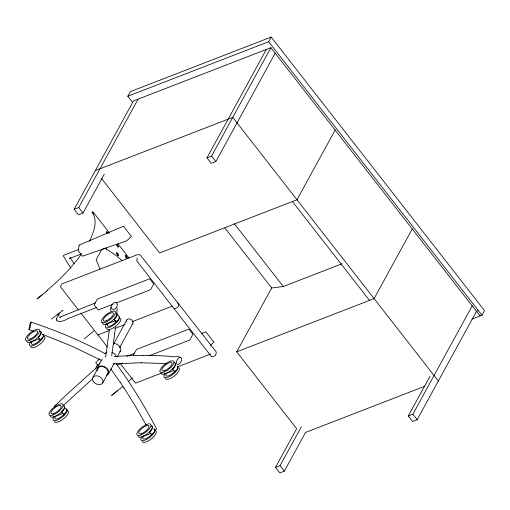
<?xml version="1.0" encoding="UTF-8"?>
<svg xmlns="http://www.w3.org/2000/svg" width="510" height="510" viewBox="0 0 510 510"><rect width="100%" height="100%" fill="white"/><g stroke="black" fill="none" stroke-linecap="round" stroke-linejoin="round"><path stroke-width="0.76" d="M96.307 307.594L67.849 318.616C62.551 322.358 51.274 323.863 59.402 313.886M110.95 310.947C109.261 307.179 114.801 298.203 117.383 304.336C117.733 307.823 112.398 312.324 111.148 307.358M117.185 307.957L116.701 314.766M109.267 330.321L105.646 357.268M115.477 327.656L111.69 355.744M95.727 368.539L96.613 366.237L98.57 364.025M54.168 407.503L54.838 405.883L67.804 393.567L97.072 367.181M89.422 241.268C93.611 232.534 98.36 221.091 92.119 212.173L92.992 211.835L109.567 233.089M70.125 257.85L69.564 258.506L81.683 253.808M132.702 102.523L127.806 96.25L130.337 91.628L271.192 37.071L484.5 310.596L481.969 315.218L471.96 319.094M104.34 174.108L83.034 213.014L78.457 214.786L74.173 209.298L133.512 100.903L270.899 47.691L480.095 315.945M74.173 209.298L78.75 207.519L138.095 99.131M41.782 337.888L40.449 340.317L38.301 337.569L39.633 335.134M64.961 413.119L63.967 414.942L61.818 412.195L63.151 409.759M117.319 320.395L116.325 322.218L114.176 319.47L115.509 317.035M127.806 96.25L268.662 41.693L271.192 37.071M275.183 53.18L215.838 161.574L211.261 163.347L206.977 157.858L266.322 49.464M206.977 157.858L211.554 156.079L270.899 47.691M97.391 367.799L102.191 359.021M92.909 377.451L98.003 368.143M113.456 344.333L126.811 319.942M119.525 347.769L132.88 323.372M102.669 382.972A5.604 4.01 28.7 0 0 97.098 375.832A5.604 4.01 28.7 0 0 93.598 381.837A5.604 4.01 28.7 0 0 102.669 382.972L107.763 373.664M117.172 356.962L120.43 351.02M108.381 374.015L114.291 363.216M133.391 355.145L136.527 349.42L188.923 329.122L192.946 334.279L189.809 340.004L149.22 355.725M175.529 370.776L174.86 371.988L172.718 369.24L174.05 366.805M152.458 433.768L151.789 434.985L149.647 432.231L150.979 429.803M335.147 130.075L296.998 199.754L159.611 252.973L101.598 178.576M424.868 386.223L305.535 432.442L284.344 471.157L279.76 472.929L275.483 467.434L296.673 428.725L236.71 351.83L271.677 287.959L283.299 286.512L341.968 263.785M275.483 467.434L280.06 465.662L301.359 426.755M412.246 228.939L374.098 298.618L236.71 351.83M478.367 310.596L476.493 311.323L417.148 419.717L412.571 421.489L408.287 415.994L429.968 376.393M408.287 415.994L412.864 414.222L472.209 305.834M116.019 363.451C131.172 384.24 144.687 406.215 156.646 428.993L154.74 430.682M81.256 254.267C71.566 267.948 59.536 279.818 46.837 290.7M99.59 358.842L95.746 362.769L97.601 365.147M132.415 377.935L128.443 381.55M63.667 405.252L92.489 378.828M210.158 345.493L213.875 342.153L205.836 331.838L201.469 333.706M93.795 330.875L84.367 338.831M47.615 290.4L37.026 298.943L42.336 294.691M122.674 386.656L111.218 395.531M112.092 395.193L117.396 390.94M61.64 316.417L95.498 302.902M61.85 316.296L59.555 317.277L60.473 317.398M54.838 405.883L55.462 405.794M95.364 170.582L232.751 117.37L438.345 381.002M78.948 249.364L63.858 255.21L63.297 255.867L70.75 268.107M62.252 310.469L63.03 310.169L51.567 319.05M112.933 304.266L98.175 309.984L94.152 304.827L97.289 299.102L149.685 278.804L153.708 283.962L150.571 289.686L116.624 302.838M29.72 342.554L39.652 338.71M105.595 324.456L115.528 320.611M97.958 334.955L109.65 330.423M114.769 328.446L125.001 324.481M132.364 321.625L172.323 306.153M126.709 356.331L134.742 353.22M117.306 364.975L122.413 362.999M161.307 373.161L135.539 383.144L119.92 363.12M177.505 366.888L210.643 354.055M53.238 417.18L63.17 413.336M164.137 374.225L174.063 370.381M141.06 437.223L150.992 433.372M105.538 353.844C81.619 341.228 56.667 330.55 30.97 322.11L29.605 324.717L28.981 329.594L33.207 331.092M29.07 329.702L30.574 326.553L30.97 322.11M114.329 356.554C132.982 355.17 151.738 354.954 170.397 356.356C173.476 357.752 182.905 354.526 181.707 360.487C176.677 370.566 173.476 359.117 180.642 357.312M113.201 363.898L141.544 362.769L141.2 362.763L166.03 363.592M143.157 355.4L143.501 355.406M148.659 355.425L149.009 355.432M105.34 247.809L106.666 249.511M42.795 334.458L71.935 346.169L101.445 360.442M122.17 260.693L115.808 255.3L105.117 248.3L101.624 249.658L96.135 259.679L100.062 269.21M268.662 41.693L481.969 315.218M292.421 201.526L369.514 300.39M211.554 156.079L215.838 161.574M412.864 414.222L417.148 419.717M234.504 223.941L283.299 286.512M224.833 227.893L271.677 287.959M117.848 243.71L129.062 258.085M92.119 212.173L93.585 214.053M125.753 255.3L127.213 257.174M78.75 207.519L83.034 213.014M280.06 465.662L284.344 471.157M78.432 309.921L60.378 286.767L61.946 283.904L137.05 254.809L140.052 254.675L216.036 351.658L216.266 353.309L215.277 355.642L211.784 357L136.623 260.616L137.228 259.29L137.094 258.054M80.873 313.051L107.227 346.845M57.534 313.771L58.924 315.55M110.715 368.781L120.577 382.819M120.481 382.672L124.121 388.129M124.032 387.995L134.347 404.347L146.255 425.085M70.189 257.601L73.975 263.638M56.584 318.986L56.718 319.521M56.757 319.662L56.903 320.216M107.355 233.248A1.906 0.351 56.2 0 1 106.615 231.674A1.906 0.351 56.2 0 1 107.368 232.114A1.881 0.344 56.2 0 1 108.075 233.223M106.335 232.139A1.881 0.331 56.1 0 1 106.577 232.413A1.906 0.338 56.1 0 1 106.826 232.77M117.102 246.018A1.906 0.338 56.1 0 1 117.453 246.674M125.811 257.193A1.906 0.338 56.1 0 1 126.168 257.85M126.276 258.117A1.906 0.338 56.1 0 1 126.333 258.321M116.592 253.177A1.651 0.497 59 0 1 117.867 255.644A1.626 0.491 59 0 1 117.842 255.816M60.186 312.936A2.569 0.44 48.2 0 1 60.263 312.853M177.633 302.87A11.137 4.016 -37.9 0 1 177.697 307.453L174.203 308.805A6.802 2.454 -37.9 0 0 174.471 308.34M96.983 370.164A6.311 4.52 28.7 0 1 105.162 367.002A6.311 4.52 28.7 0 1 106.507 375.551M105.149 353.621A6.311 4.52 28.7 0 1 107.023 352.091M111.926 352.346A6.311 4.52 28.7 0 1 116.14 356.171M97.646 370.247A5.604 4.01 28.7 0 1 104.25 367.104A5.604 4.01 28.7 0 1 107.075 374.467M126.588 321.249A3.487 2.493 28.7 0 1 130.694 319.292A3.487 2.493 28.7 0 1 132.453 323.869M113.239 343.555A5.839 4.182 28.7 0 1 119.71 346.449A5.839 4.182 28.7 0 1 119.716 351.855M116.382 313.127A8.644 3.117 -37.9 0 1 110.485 321.982A8.644 3.117 -37.9 0 1 102.771 322.435M119.066 316.57A8.644 3.117 -37.9 0 1 111.62 326.381A8.644 3.117 -37.9 0 1 106.584 323.627M116.439 321.319A6.292 2.269 -37.9 0 1 109.191 326.272A6.292 2.269 -37.9 0 1 108.451 322.843M116.325 322.218A8.644 3.117 -37.9 0 0 118.798 316.226L116.65 313.471A8.644 3.117 -37.9 0 1 114.176 319.47M120.405 318.285A8.644 3.117 -37.9 0 1 115.419 326.483A8.644 3.117 -37.9 0 1 106.737 328.618M40.507 331.226A8.644 3.117 -37.9 0 1 35.521 339.424A8.644 3.117 -37.9 0 1 26.839 341.56M43.191 334.668A8.644 3.117 -37.9 0 1 35.439 344.652A8.644 3.117 -37.9 0 1 31.078 341.228M40.564 339.418A6.292 2.269 -37.9 0 1 33.316 344.377A6.292 2.269 -37.9 0 1 32.576 340.941M42.043 333.999A8.644 3.117 -37.9 0 1 40.449 340.317M39.901 331.251A8.644 3.117 -37.9 0 1 38.301 337.569M43.65 336.058A8.644 3.117 -37.9 0 1 40.43 343.874A8.644 3.117 -37.9 0 1 30.861 346.717M64.024 405.858A8.644 3.117 -37.9 0 1 59.039 414.05A8.644 3.117 -37.9 0 1 50.356 416.185M65.828 408.969A8.644 3.117 -37.9 0 1 64.872 414.611A8.644 3.117 -37.9 0 1 55.456 420.603A8.644 3.117 -37.9 0 1 54.226 416.351M64.081 414.05A6.292 2.269 -37.9 0 1 57.381 418.863A6.292 2.269 -37.9 0 1 55.386 416.632M65.561 408.625A8.644 3.117 -37.9 0 1 63.967 414.942M63.419 405.877A8.644 3.117 -37.9 0 1 61.818 412.195M67.167 410.69A8.644 3.117 -37.9 0 1 63.948 418.5A8.644 3.117 -37.9 0 1 54.379 421.343M151.852 425.895A8.644 3.117 -37.9 0 1 146.861 434.086A8.644 3.117 -37.9 0 1 138.184 436.228M153.65 429.006A8.644 3.117 -37.9 0 1 148.633 438.186A8.644 3.117 -37.9 0 1 141.448 437.35M151.903 434.086A6.292 2.269 -37.9 0 1 144.655 439.04A6.292 2.269 -37.9 0 1 143.916 435.61M154.262 428.986A8.644 3.117 -37.9 0 1 151.789 434.985M151.24 425.914A8.644 3.117 -37.9 0 1 149.647 432.231M155.869 431.052A8.644 3.117 -37.9 0 1 150.883 439.244A8.644 3.117 -37.9 0 1 142.207 441.379M174.044 362.578A8.644 3.117 -37.9 0 1 170.824 370.394A8.644 3.117 -37.9 0 1 161.256 373.231M177.601 366.339A8.644 3.117 -37.9 0 1 170.161 376.15A8.644 3.117 -37.9 0 1 165.125 373.397M173.999 372.204A6.292 2.269 -37.9 0 1 167.726 376.048A6.292 2.269 -37.9 0 1 166.285 373.677M177.333 365.995A8.644 3.117 -37.9 0 1 174.86 371.988M175.191 363.241A8.644 3.117 -37.9 0 1 172.718 369.24M178.946 368.054A8.644 3.117 -37.9 0 1 173.955 376.252A8.644 3.117 -37.9 0 1 165.278 378.388M99.323 363.126A2.569 0.44 48.2 0 1 99.59 363.088M79.107 245.157L78.349 250.812L82.55 256.205L126.709 240.803L131.491 236.506L123.445 226.191L79.107 245.157M116.688 252.966A1.753 0.535 59.1 0 0 117.549 254.994A1.753 0.535 59.1 0 0 118.569 255.376A1.753 0.535 59.1 0 0 117.714 253.349A1.753 0.535 59.1 0 0 116.688 252.966M118.473 246.948A1.881 0.344 56.2 0 0 117.415 245.004A1.906 0.351 56.2 0 0 116.675 244.641A1.906 0.351 56.2 0 0 117.651 246.489A1.881 0.344 56.2 0 0 118.473 246.948M125.383 255.816A1.906 0.351 56.2 0 0 126.365 257.665A1.881 0.344 56.2 0 0 127.181 258.124A1.881 0.344 56.2 0 0 126.129 256.173A1.906 0.351 56.2 0 0 125.383 255.816M105.525 322.224A8.644 3.117 -37.9 0 0 115.47 312.107A8.644 3.117 -37.9 0 0 104.276 316.442A8.644 3.117 -37.9 0 0 105.525 322.224M106.316 320.777A6.292 2.269 -37.9 0 0 113.545 313.42A6.292 2.269 -37.9 0 0 105.404 316.576A6.292 2.269 -37.9 0 0 106.316 320.777M29.644 340.323A8.644 3.117 -37.9 0 0 39.595 330.206A8.644 3.117 -37.9 0 0 28.401 334.547A8.644 3.117 -37.9 0 0 29.644 340.323M30.434 338.876A6.292 2.269 -37.9 0 0 37.67 331.519A6.292 2.269 -37.9 0 0 29.529 334.675A6.292 2.269 -37.9 0 0 30.434 338.876M53.167 414.949A8.644 3.117 -37.9 0 0 63.112 404.838A8.644 3.117 -37.9 0 0 51.918 409.173A8.644 3.117 -37.9 0 0 53.167 414.949M53.958 413.508A6.292 2.269 -37.9 0 0 61.194 406.151A6.292 2.269 -37.9 0 0 53.046 409.3A6.292 2.269 -37.9 0 0 53.958 413.508M140.989 434.985A8.644 3.117 -37.9 0 0 150.934 424.875A8.644 3.117 -37.9 0 0 139.74 429.21A8.644 3.117 -37.9 0 0 140.989 434.985M141.78 433.545A6.292 2.269 -37.9 0 0 149.016 426.188A6.292 2.269 -37.9 0 0 140.875 429.344A6.292 2.269 -37.9 0 0 141.78 433.545M164.061 371.994A8.644 3.117 -37.9 0 0 174.006 361.883A8.644 3.117 -37.9 0 0 162.817 366.218A8.644 3.117 -37.9 0 0 164.061 371.994M164.851 370.553A6.292 2.269 -37.9 0 0 172.087 363.197A6.292 2.269 -37.9 0 0 163.946 366.346A6.292 2.269 -37.9 0 0 164.851 370.553"/></g></svg>
